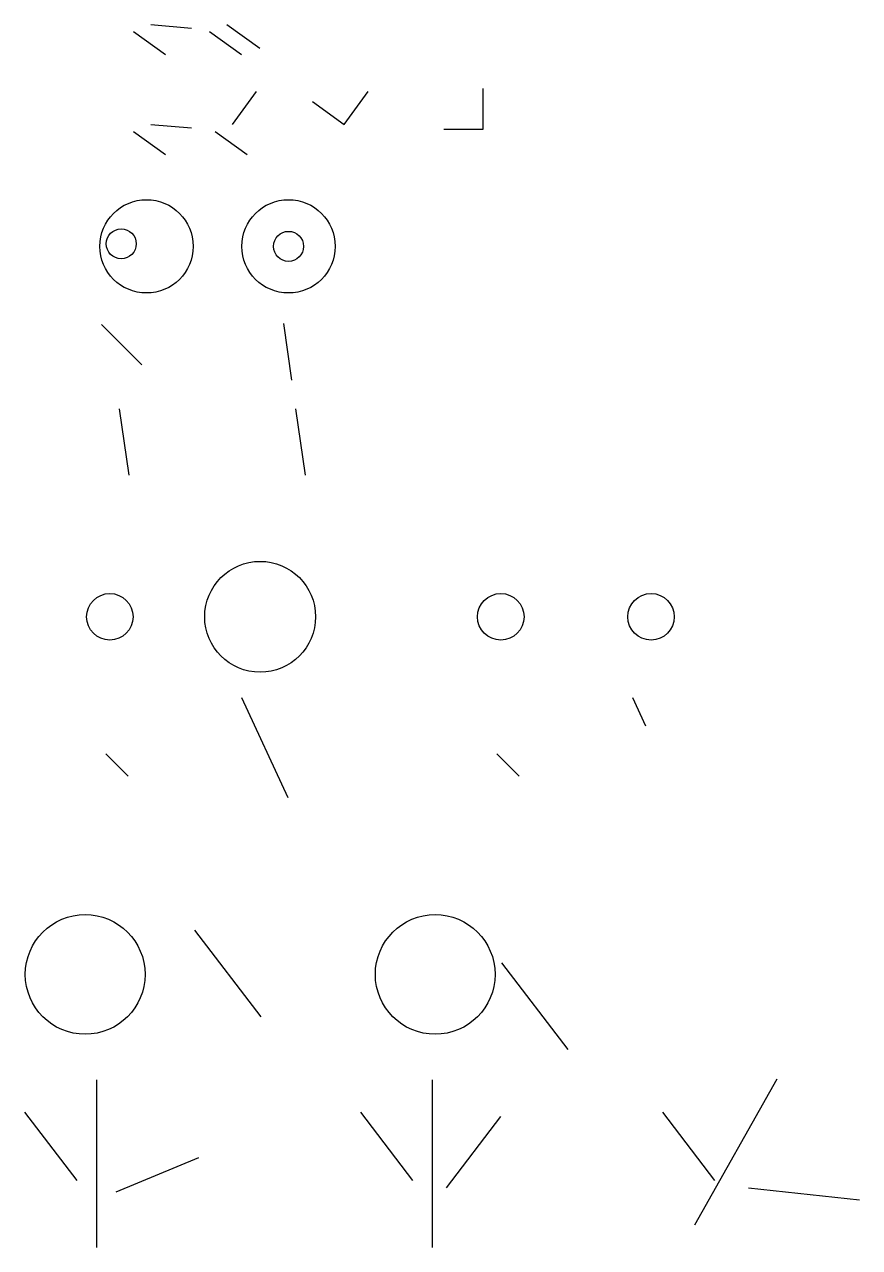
# Model space of a CAD drawing. Header units: millimetres. Extents: x -2090 to 22634, y -33732 to 2501.
import ezdxf

# ---------------------------------------------------------------- set-up
doc = ezdxf.new("R2010")
doc.units = ezdxf.units.MM

msp = doc.modelspace()

# ---------------------------------------------------------------- linework, layer by layer
for p, q in [((1139, 2294), (2085, 1613)), ((1654, 2501), (2855, 2395)), ((3389, 2294), (4335, 1613)), ((3904, 2501), (4882, 1797)), ((4072, -460), (4776, 518)), ((7379, -460), (8083, 518)), ((11489, -601), (11489, 604)), ((6433, 221), (7379, -460)), ((1139, -667), (2085, -1348)), ((1654, -460), (2855, -566)), ((3557, -667), (4503, -1348)), ((10324, -601), (11489, -601)), ((191, -6385), (1388, -7582)), ((5574, -6362), (5816, -8037)), ((715, -8882), (999, -10855)), ((5937, -8882), (6222, -10855)), ((5722, -20411), (4344, -17447)), ((16310, -18290), (15918, -17447)), ((980, -19764), (322, -19106)), ((12554, -19764), (11896, -19106)), ((2946, -24326), (4909, -26893)), ((12038, -25297), (14002, -27865)), ((41, -28764), (41, -33732)), ((9985, -28764), (9985, -33732)), ((20186, -28739), (17745, -33065)), ((-2090, -29724), (-544, -31749)), ((7854, -29724), (9400, -31749)), ((10409, -31960), (12017, -29854)), ((16796, -29724), (18342, -31749)), ((625, -32083), (3070, -31060)), ((19350, -31960), (22634, -32319))]:
    msp.add_line(p, q)
for centre, radius in [((1523, -4072), 1382), ((5728, -4072), 1382), ((775, -3997), 444), ((5728, -4072), 444), ((4887, -15046), 1642), ((437, -15046), 689), ((12011, -15046), 689), ((16461, -15046), 689), ((-293, -25641), 1772), ((10070, -25641), 1772)]:
    msp.add_circle(centre, radius)

doc.saveas('drawing.dxf')
